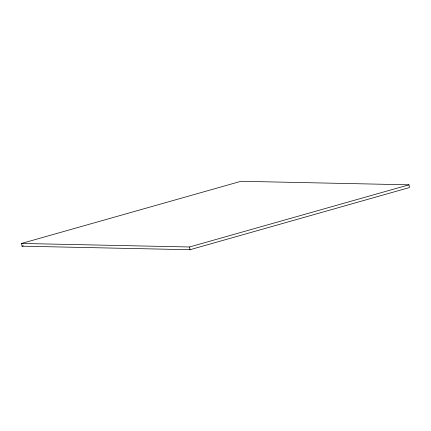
<?xml version="1.0" encoding="UTF-8"?>
<svg xmlns="http://www.w3.org/2000/svg" width="431" height="431" viewBox="0 0 431 431"><rect width="100%" height="100%" fill="white"/><g stroke="black" fill="none" stroke-linecap="round" stroke-linejoin="round"><path stroke-width="0.65" d="M21.55 243.45L241.021 181.279L408.971 184.818L409.45 187.55L189.979 249.721L22.029 246.182L21.55 243.45L189.505 246.985L408.971 184.818M22.029 246.182L23.322 245.815M189.505 246.985L189.979 249.721"/></g></svg>
